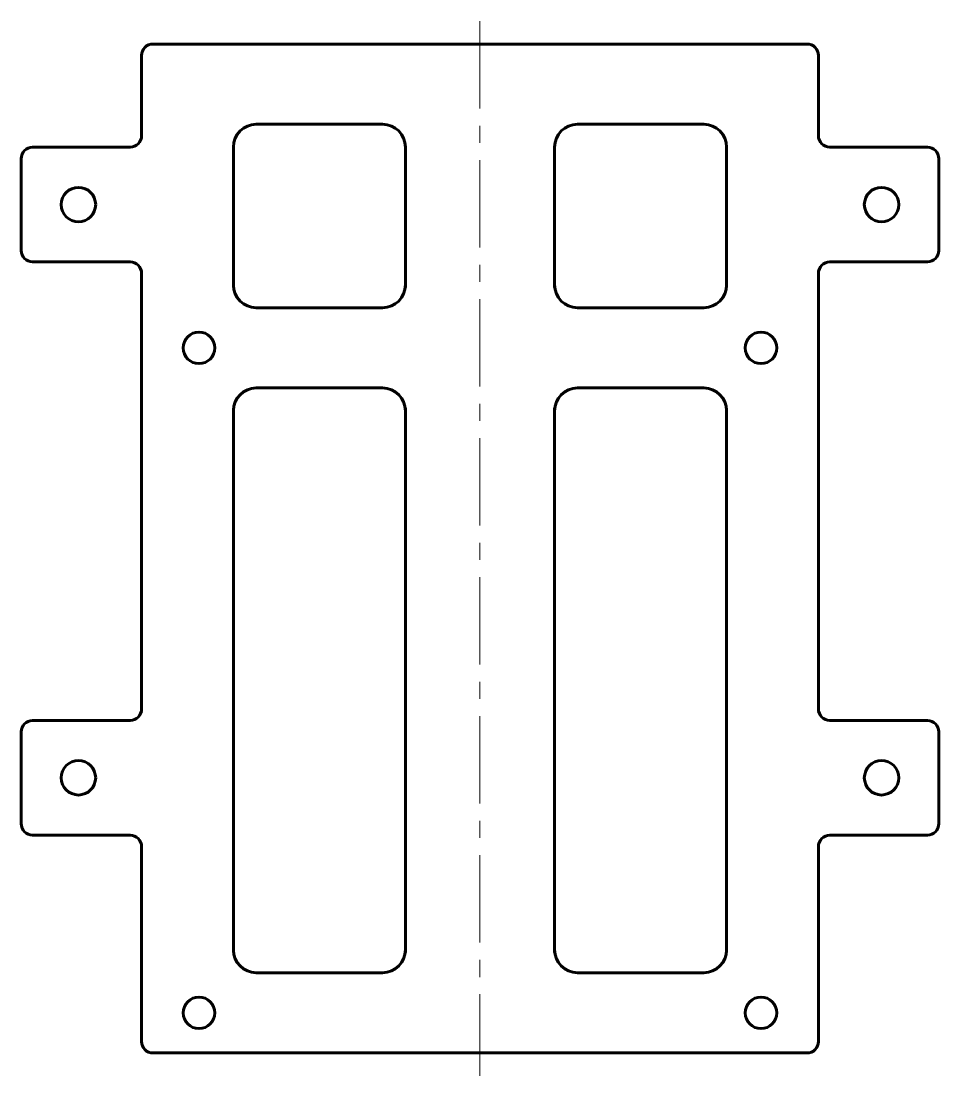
# Model space of a CAD drawing. Header units: millimetres. Extents: x -40 to 40, y -82.5 to 9.5.
import ezdxf

# ---------------------------------------------------------------- set-up
doc = ezdxf.new("R2010")
doc.units = ezdxf.units.MM
doc.linetypes.add('K5LT_AXLED', pattern=[12.125, 7.625, -1.5, 1.5, -1.5])
doc.linetypes.add('K5LT_BASIC', pattern=[0])

# ---------------------------------------------------------------- blocks, each defined once
blk = doc.blocks.new('U0')
at = {"color": 30, "linetype": 'K5LT_AXLED', "lineweight": 18}
blk.add_line((0, 9.536), (0, -82.464), dxfattribs=at)
at = {"color": 150, "linetype": 'K5LT_BASIC', "lineweight": 60}
for p, q in [((-28.5, 7.536), (28.5, 7.536)), ((-29.5, 6.536), (-29.5, -0.464)), ((29.5, 6.536), (29.5, -0.464)), ((-8.5, 0.536), (-19.5, 0.536)), ((-8.5, 0.536), (-19.5, 0.536)), ((8.5, 0.536), (19.5, 0.536)), ((-39, -1.464), (-30.5, -1.464)), ((-38, -1.464), (-31.5, -1.464)), ((-21.5, -1.464), (-21.5, -13.714)), ((-21.5, -1.464), (-21.5, -13.714)), ((-21.5, -1.464), (-21.5, -13.714)), ((-21.5, -1.464), (-21.5, -13.714)), ((-6.5, -13.714), (-6.5, -1.464)), ((-6.5, -13.714), (-6.5, -1.464)), ((-6.5, -13.714), (-6.5, -1.464)), ((-6.5, -13.714), (-6.5, -1.464)), ((6.5, -13.714), (6.5, -1.464)), ((6.5, -13.714), (6.5, -1.464)), ((21.5, -1.464), (21.5, -13.714)), ((21.5, -1.464), (21.5, -13.714)), ((39, -1.464), (30.5, -1.464)), ((38, -1.464), (31.5, -1.464)), ((38, -1.464), (31.5, -1.464)), ((38, -1.464), (31.5, -1.464)), ((-40, -6.464), (-40, -2.464)), ((40, -6.464), (40, -2.464)), ((-40, -6.464), (-40, -3.464)), ((40, -6.464), (40, -3.464)), ((40, -6.464), (40, -3.464)), ((40, -6.464), (40, -3.464)), ((-40, -6.464), (-40, -9.464)), ((-40, -6.464), (-40, -10.464)), ((40, -6.464), (40, -9.464)), ((40, -6.464), (40, -9.464)), ((40, -6.464), (40, -9.464)), ((40, -6.464), (40, -10.464)), ((-39, -11.464), (-30.5, -11.464)), ((-38, -11.464), (-31.5, -11.464)), ((39, -11.464), (30.5, -11.464)), ((38, -11.464), (31.5, -11.464)), ((38, -11.464), (31.5, -11.464)), ((38, -11.464), (31.5, -11.464)), ((-29.5, -50.464), (-29.5, -12.464)), ((29.5, -49.464), (29.5, -12.464)), ((29.5, -50.464), (29.5, -12.464)), ((-19.5, -15.464), (-8.5, -15.464)), ((-19.5, -15.464), (-8.5, -15.464)), ((-19.5, -15.464), (-8.5, -15.464)), ((-19.5, -15.464), (-8.5, -15.464)), ((-19.5, -15.464), (-8.5, -15.464)), ((-19.5, -15.464), (-8.5, -15.464)), ((-19.5, -15.464), (-8.5, -15.464)), ((-19.5, -15.464), (-8.5, -15.464)), ((19.5, -15.464), (8.5, -15.464)), ((19.5, -15.464), (8.5, -15.464)), ((19.5, -15.464), (8.5, -15.464)), ((19.5, -15.464), (8.5, -15.464)), ((-19.5, -22.464), (-8.5, -22.464)), ((-19.5, -22.464), (-8.5, -22.464)), ((19.5, -22.464), (8.5, -22.464)), ((19.5, -22.464), (8.5, -22.464)), ((19.5, -22.464), (8.5, -22.464)), ((19.5, -22.464), (8.5, -22.464)), ((-21.5, -53.214), (-21.5, -24.214)), ((-6.5, -24.214), (-6.5, -53.214)), ((6.5, -24.214), (6.5, -53.214)), ((6.5, -24.214), (6.5, -53.214)), ((21.5, -53.214), (21.5, -24.214)), ((21.5, -53.214), (21.5, -24.214)), ((-21.5, -42.714), (-21.5, -71.714)), ((-6.5, -71.714), (-6.5, -42.714)), ((6.5, -71.714), (6.5, -42.714)), ((6.5, -71.714), (6.5, -42.714)), ((21.5, -42.714), (21.5, -71.714)), ((21.5, -42.714), (21.5, -71.714)), ((-39, -51.464), (-30.5, -51.464)), ((39, -51.464), (30.5, -51.464)), ((38, -51.464), (31.5, -51.464)), ((-40, -56.464), (-40, -52.464)), ((40, -56.464), (40, -52.464)), ((40, -56.464), (40, -53.464)), ((-40, -56.464), (-40, -60.464)), ((40, -56.464), (40, -59.464)), ((40, -56.464), (40, -60.464)), ((-39, -61.464), (-30.5, -61.464)), ((39, -61.464), (30.5, -61.464)), ((38, -61.464), (31.5, -61.464)), ((-29.5, -79.464), (-29.5, -62.464)), ((29.5, -79.464), (29.5, -62.464)), ((-19.5, -73.464), (-8.5, -73.464)), ((-19.5, -73.464), (-8.5, -73.464)), ((19.5, -73.464), (8.5, -73.464)), ((19.5, -73.464), (8.5, -73.464)), ((19.5, -73.464), (8.5, -73.464)), ((19.5, -73.464), (8.5, -73.464)), ((28.5, -80.464), (-28.5, -80.464))]:
    blk.add_line(p, q, dxfattribs=at)
for centre, radius in [((-35, -6.464), 1.5), ((-35, -6.464), 1.5), ((35, -6.464), 1.5), ((35, -6.464), 1.5), ((35, -6.464), 1.5), ((-24.5, -18.964), 1.375), ((24.5, -18.964), 1.375), ((-35, -56.464), 1.5), ((35, -56.464), 1.5), ((35, -56.464), 1.5), ((-24.5, -76.964), 1.375), ((24.5, -76.964), 1.375)]:
    blk.add_circle(centre, radius, dxfattribs=at)
for centre, radius, start, end in [((-28.5, 6.536), 1, 90, 180), ((28.5, 6.536), 1, 0, 90), ((-19.5, -1.464), 2, 90, 180), ((-19.5, -1.464), 2, 90, 180), ((-8.5, -1.464), 2, 0, 90), ((-8.5, -1.464), 2, 0, 90), ((8.5, -1.464), 2, 90, 180), ((19.5, -1.464), 2, 0, 90), ((-30.5, -0.464), 1, 270, 0), ((30.5, -0.464), 1, 180, 270), ((-39, -2.464), 1, 90, 180), ((39, -2.464), 1, 0, 90), ((-39, -10.464), 1, 180, 270), ((39, -10.464), 1, 270, 0), ((-30.5, -12.464), 1, 0, 90), ((30.5, -12.464), 1, 90, 180), ((-19.5, -13.464), 2, 180, 270), ((-19.5, -13.464), 2, 180, 270), ((-19.5, -13.464), 2, 180, 270), ((-19.5, -13.464), 2, 180, 270), ((-8.5, -13.464), 2, 270, 0), ((-8.5, -13.464), 2, 270, 0), ((-8.5, -13.464), 2, 270, 0), ((-8.5, -13.464), 2, 270, 0), ((8.5, -13.464), 2, 180, 270), ((8.5, -13.464), 2, 180, 270), ((19.5, -13.464), 2, 270, 0), ((19.5, -13.464), 2, 270, 0), ((-19.5, -24.464), 2, 90, 180), ((-8.5, -24.464), 2, 0, 90), ((8.5, -24.464), 2, 90, 180), ((8.5, -24.464), 2, 90, 180), ((19.5, -24.464), 2, 0, 90), ((19.5, -24.464), 2, 0, 90), ((-30.5, -50.464), 1, 270, 0), ((30.5, -50.464), 1, 180, 270), ((-39, -52.464), 1, 90, 180), ((39, -52.464), 1, 0, 90), ((-39, -60.464), 1, 180, 270), ((39, -60.464), 1, 270, 0), ((-30.5, -62.464), 1, 0, 90), ((30.5, -62.464), 1, 90, 180), ((-19.5, -71.464), 2, 180, 270), ((-8.5, -71.464), 2, 270, 0), ((8.5, -71.464), 2, 180, 270), ((8.5, -71.464), 2, 180, 270), ((19.5, -71.464), 2, 270, 0), ((19.5, -71.464), 2, 270, 0), ((-28.5, -79.464), 1, 180, 270), ((28.5, -79.464), 1, 270, 0)]:
    blk.add_arc(centre, radius, start, end, dxfattribs=at)

msp = doc.modelspace()

# ---------------------------------------------------------------- block references
msp.add_blockref('U0', (0, 0))

doc.saveas('drawing.dxf')
